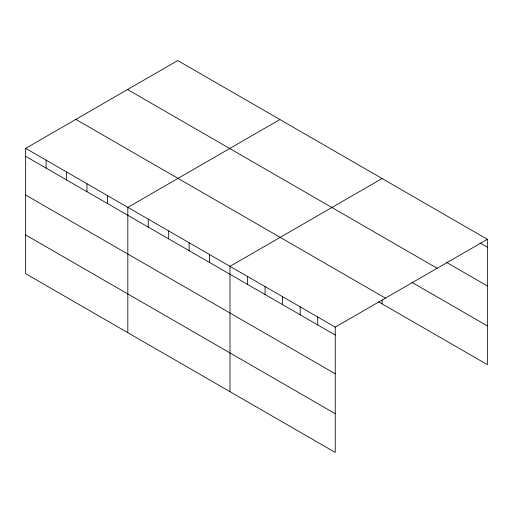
<?xml version="1.0" encoding="UTF-8"?>
<svg xmlns="http://www.w3.org/2000/svg" width="513" height="513" viewBox="0 0 513 513"><rect width="100%" height="100%" fill="white"/><g stroke="black" fill="none" stroke-linecap="round" stroke-linejoin="round"><path stroke-width="0.77" d="M335.252 373.785L335.252 327.114L25.65 148.366L25.65 273.698L335.252 452.447L335.252 373.785L25.65 195.036M378.677 301.894L487.35 364.634L487.35 239.302L177.748 60.553L25.65 148.366M279.918 119.542L127.82 207.355L127.82 332.687M382.082 178.53L229.991 266.343L229.991 391.669M335.252 327.114L487.35 239.302M479.924 242.944L487.35 247.234M446.188 262.207L487.35 285.972M127.557 89.531L437.159 268.28M411.772 282.259L487.35 325.89M75.841 119.388L385.443 298.136M25.65 156.298L335.252 335.047M25.65 234.954L335.252 413.702M382.082 299.906L382.082 303.856M317.707 316.989L317.707 324.915M300.163 306.857L300.163 314.783M282.618 296.726L282.618 304.658M265.074 286.6L265.074 294.526M247.529 276.469L247.529 284.401M209.554 254.544L209.554 262.47M189.117 242.745L189.117 250.677M168.687 230.946L168.687 238.878M148.251 219.154L148.251 227.079M107.384 195.556L107.384 203.488M86.953 183.757L86.953 191.689M66.517 171.964L66.517 179.89M46.087 160.165L46.087 168.097"/></g></svg>
